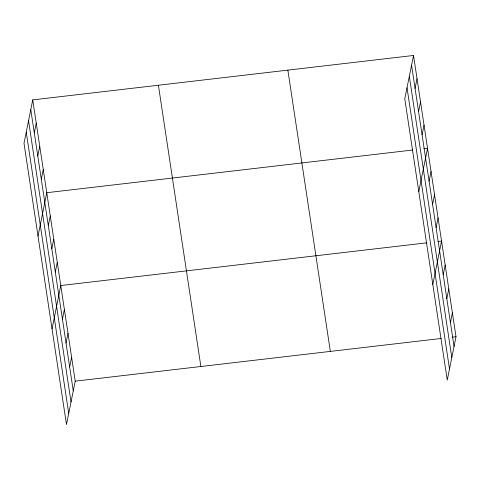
<?xml version="1.0" encoding="UTF-8"?>
<svg xmlns="http://www.w3.org/2000/svg" width="480" height="480" viewBox="0 0 480 480"><rect width="100%" height="100%" fill="white"/><g stroke="black" fill="none" stroke-linecap="round" stroke-linejoin="round"><path stroke-width="0.72" d="M32.742 99.888L24 143.256L66.48 424.53L75.222 381.162L32.742 99.888L413.52 55.47L456 336.744L447.258 380.112L404.778 98.838L413.52 55.47M34.29 132.816L36.252 123.09M37.794 156.018L39.756 146.298M41.298 179.226L43.26 169.506M38.016 236.076L46.764 192.708L412.758 150.012M48.306 225.636L50.268 215.916M51.81 248.844L53.772 239.118M55.314 272.046L57.276 262.326M52.038 328.896L60.78 285.528L426.774 242.832M62.43 319.158L64.392 309.438M66.042 343.068L68.004 333.348M69.654 366.978L71.61 357.258M415.068 88.398L417.024 78.672M418.572 111.6L420.528 101.88M422.076 134.808L424.032 125.082M418.794 191.658L427.542 148.29L423.846 148.722M429.084 181.218L431.046 171.492M432.588 204.42L434.55 194.7M436.092 227.628L438.054 217.908M432.81 284.478L441.558 241.11L437.862 241.542M443.208 274.74L445.17 265.02M446.82 298.65L448.776 288.93M450.432 322.56L452.388 312.834M75.222 381.162L441.216 338.466M452.304 337.176L456 336.744M411.564 65.19L454.038 346.464M409.32 76.296L451.8 357.57M407.016 87.732L449.496 369.012M287.862 70.128L330.342 351.402M158.4 85.23L200.88 366.504M30.786 109.608L73.266 390.888M28.548 120.714L71.022 401.988M26.238 132.15L68.718 413.43"/></g></svg>
